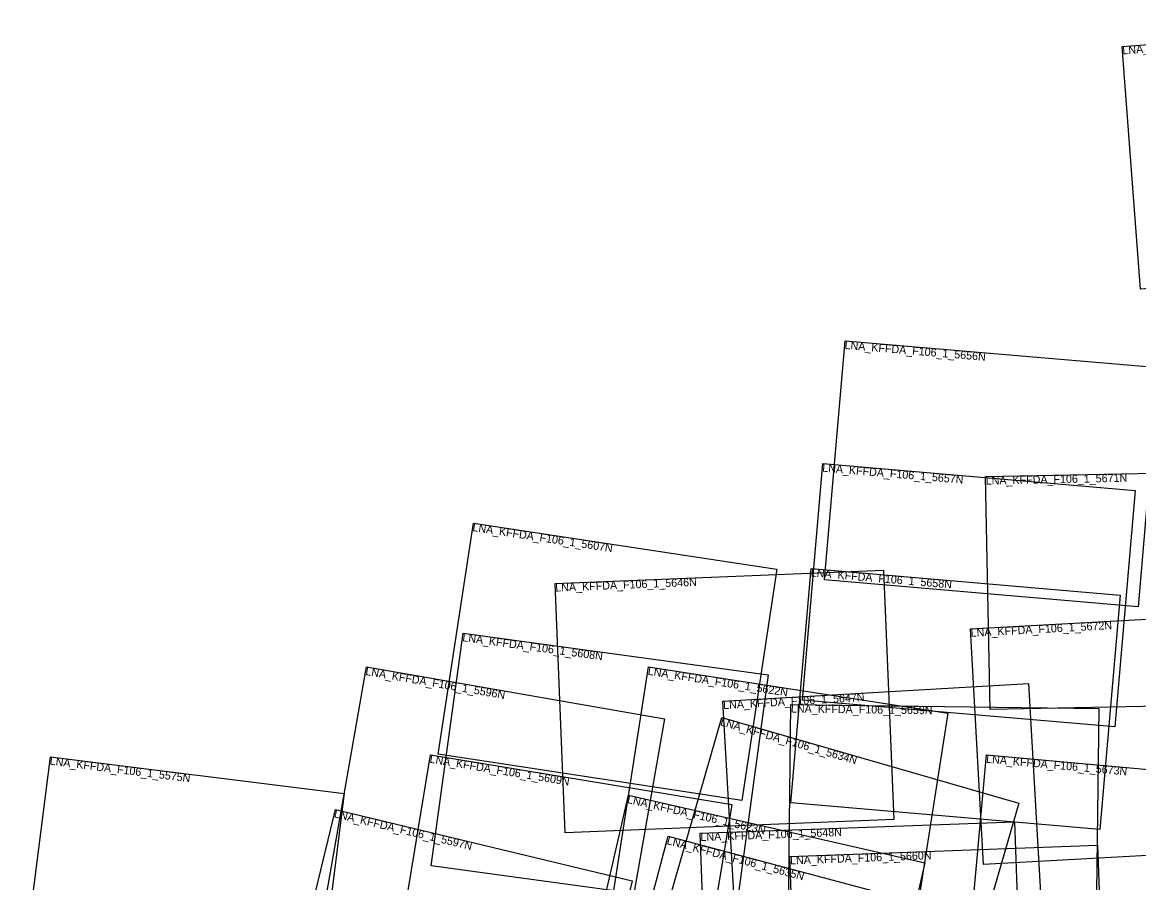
# Model space of a CAD drawing. Extents: x 720159 to 737944, y 297952 to 313392.
# Drawn here: x 723166 to 730142, y 308015 to 313392 of the extents above; entities that cross this region are included whole.
import ezdxf

# ---------------------------------------------------------------- set-up
doc = ezdxf.new("R2010")
doc.units = 0
doc.layers.add('Default', color=7, linetype='Continuous')

msp = doc.modelspace()

# ---------------------------------------------------------------- linework, layer by layer
at = {"layer": 'Default'}
for points in [[(730152.3, 311724), (730038.2, 313240.8), (732045, 313391.8), (732159.1, 311874.9)], [(728179.4, 309907), (728307, 311400.9), (730265.7, 311233.6), (730138.1, 309739.7)], [(728040.6, 309156.1), (728167.4, 310633.9), (730119, 310466.4), (729992.2, 308988.6)], [(729214.7, 309096.7), (729185.3, 310552.4), (731095.7, 310590.9), (731125.1, 309135.2)], [(725764.2, 308818.2), (725984.3, 310262.2), (727881.1, 309973.2), (727661.1, 308529.2)], [(726558.9, 308326.6), (726495.3, 309883.9), (728548.1, 309967.7), (728611.6, 308410.4)], [(727969.1, 308514), (728096, 309978.9), (730026.3, 309811.8), (729899.5, 308346.8)], [(729171.5, 308128.3), (729090.7, 309600.9), (731029.1, 309707.3), (731109.9, 308234.7)], [(725721.3, 308120.6), (725920.3, 309573.9), (727826.7, 309312.9), (727627.8, 307859.6)], [(725071.1, 307961), (725315.7, 309362.9), (727178.1, 309037.9), (726933.4, 307636)], [(726858, 307938), (727079.6, 309363.9), (728948.9, 309073.4), (728727.3, 307647.4)], [(727627.1, 307694.2), (727543.5, 309149.3), (729452.9, 309259), (729536.6, 307803.9)], [(727950.6, 307651.3), (727969.2, 309128.5), (729892.9, 309104.2), (729874.2, 307627)], [(727138.5, 307665.6), (727537.9, 309047.5), (729391.9, 308511.7), (728992.6, 307129.8)], [(723165.8, 307409.5), (723341.1, 308802.3), (725177.3, 308571.2), (725002, 307178.4)], [(725480.1, 307385.1), (725716.4, 308814.4), (727599.8, 308503.1), (727363.5, 307073.7)], [(729058.3, 307338.9), (729191.6, 308814.4), (731147.6, 308637.7), (731014.3, 307162.2)], [(726634, 307168.2), (726953.1, 308562.4), (728805.2, 308138.5), (728486.1, 306744.3)], [(724786.3, 307075.8), (725121.8, 308472.8), (726977.5, 308027), (726642, 306630.1)], [(727455.1, 306853.5), (727402.4, 308324.8), (729365.5, 308395.2), (729418.2, 306923.9)], [(726830, 306907), (727202.4, 308304.7), (729067.5, 307807.8), (728695.1, 306410.1)], [(728016.9, 306704.1), (727962.2, 308178.7), (729883.9, 308250), (729938.6, 306775.4)]]:
    msp.add_lwpolyline(points, close=True, dxfattribs=at)

# ---------------------------------------------------------------- texts
for s, rotation, p in [('LNA_KFFDA_F106_1_5683N', 4.30042, (730041.9, 313191)), ('LNA_KFFDA_F106_1_5656N', 355.11702, (728302.8, 311351.1)), ('LNA_KFFDA_F106_1_5657N', 355.09579, (728163.1, 310584.1)), ('LNA_KFFDA_F106_1_5671N', 1.15479, (729186.3, 310502.4)), ('LNA_KFFDA_F106_1_5607N', 351.33625, (725976.7, 310212.8)), ('LNA_KFFDA_F106_1_5658N', 355.05157, (728091.6, 309929.1)), ('LNA_KFFDA_F106_1_5646N', 2.33695, (726497.3, 309833.9)), ('LNA_KFFDA_F106_1_5672N', 3.14156, (729093.4, 309551)), ('LNA_KFFDA_F106_1_5608N', 352.20491, (725913.5, 309524.4)), ('LNA_KFFDA_F106_1_5596N', 350.10092, (725307.1, 309313.6)), ('LNA_KFFDA_F106_1_5622N', 351.16586, (727071.9, 309314.5)), ('LNA_KFFDA_F106_1_5647N', 3.28977, (727546.4, 309099.3)), ('LNA_KFFDA_F106_1_5659N', 359.2756, (727968.6, 309078.5)), ('LNA_KFFDA_F106_1_5634N', 343.88155, (727524, 308999.5)), ('LNA_KFFDA_F106_1_5575N', 352.82617, (723334.9, 308752.7)), ('LNA_KFFDA_F106_1_5609N', 350.61355, (725708.3, 308765.1)), ('LNA_KFFDA_F106_1_5673N', 354.83805, (729187.1, 308764.6)), ('LNA_KFFDA_F106_1_5623N', 347.10851, (726941.9, 308513.6)), ('LNA_KFFDA_F106_1_5597N', 346.49363, (725110.2, 308424.2)), ('LNA_KFFDA_F106_1_5648N', 2.05278, (727404.2, 308274.9)), ('LNA_KFFDA_F106_1_5635N', 345.08253, (727189.5, 308256.4)), ('LNA_KFFDA_F106_1_5660N', 2.12458, (727964.1, 308128.7))]:
    msp.add_text(s, height=50, rotation=rotation, dxfattribs=at).set_placement(p)

doc.saveas('drawing.dxf')
